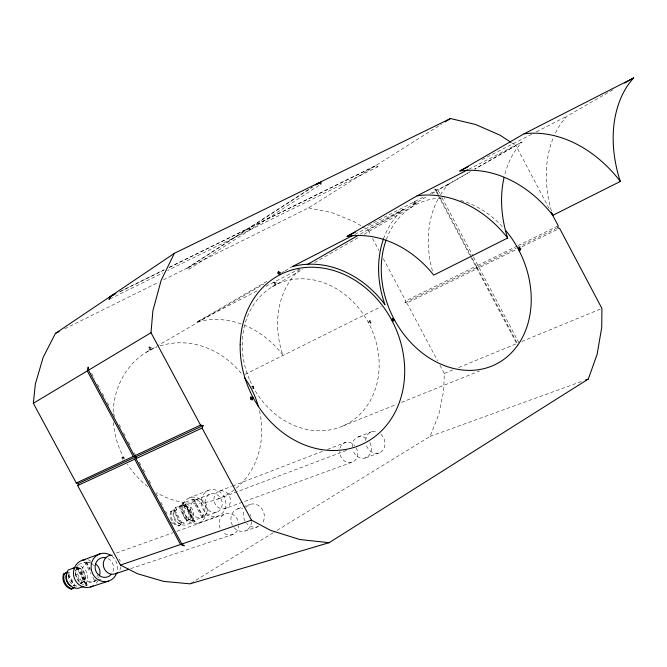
<?xml version="1.0" encoding="UTF-8"?>
<svg xmlns="http://www.w3.org/2000/svg" width="667" height="667" viewBox="0 0 667 667"><rect width="100%" height="100%" fill="white"/><g stroke="black" fill="none" stroke-linecap="round" stroke-linejoin="round"><path stroke-width="0.5" stroke-dasharray="3.33 2.5" d="M439.945 365.224L444.314 373.453L443.697 390.395L438.844 414.257L430.132 436.385L274.187 532.141M163.565 279.781L186.868 268.226L188.819 269.385L188.969 267.184L249.833 227.797L374.187 166.558L377.931 166.775L167.609 270.527M252.585 388.628L253.443 388.219L253.618 386.552L252.168 385.826M413.357 202.234L412.99 204.127L414.774 204.911L415.9 204.269L416.266 202.376L414.482 201.592L413.357 202.234L415.141 203.018L414.774 204.911M414.482 201.592L414.115 203.485L415.9 204.269M369.943 320.652L369.618 322.311L371.16 322.936L371.486 321.277L369.943 320.652L369.018 321.102L368.693 322.761L370.235 323.387L371.16 322.936M370.235 323.387L370.56 321.727L369.018 321.102M273.854 282.566L275.471 283.225L275.104 284.909L275.971 284.417L276.338 282.733L274.721 282.074L273.854 282.566L273.487 284.259L275.229 285.142M274.721 282.074L274.345 283.758L275.971 284.417M148.791 347.382L150.542 348.041L150.1 349.833L150.892 349.375L151.326 347.582L149.583 346.915L148.791 347.382L148.357 349.175L150.233 350.075M124.562 458.004L122.761 457.379L121.978 457.745L121.519 459.621L123.32 460.247M122.303 459.255L122.761 457.379M149.583 346.915L149.141 348.716L150.892 349.375M186.435 521.085L189.895 518.576A11.005 9.863 70.8 0 0 183.984 505.911L181.958 505.119L178.839 506.937L186.435 521.085L190.82 518.234A11.014 9.872 70.8 0 0 184.909 505.553L182.883 504.761L181.958 505.119M170.569 511.756L170.152 513.982A11.005 9.863 70.8 0 0 177.464 525.913L178.906 525.729L182.249 523.762L174.629 509.571L170.569 511.756L174.629 509.571M171.486 511.406L171.069 513.632A11.014 9.872 70.8 0 0 178.381 525.571L178.906 525.729M75.171 574.187L80.29 583.692L84.034 581.007A11.456 10.647 75.3 0 0 77.897 567.834L75.738 567.042M80.29 583.692L84.892 580.715A11.464 10.655 75.2 0 0 78.748 567.534L77.489 566.992M313.156 186.827L251.151 226.947L250.35 229.706L247.64 228.881L169.543 267.342M458.721 367.509L517.309 343.338L477.63 268.467L406.903 303.06L405.036 302.643L405.711 300.809L476.355 266.075L471.994 257.837M183.667 505.519L182.5 503.352L192.363 499.525L194.38 499.35A11.181 9.972 70.6 0 1 203.26 515.899L201.984 517.459L192.029 521.085L191.029 518.626A8.838 7.912 70.7 0 0 183.992 505.528L180.89 506.587L188.061 519.952L190.862 518.918M188.061 519.952L188.227 519.651A8.813 7.896 70.8 0 0 181.216 506.603L180.89 506.587M195.097 521.536L193.964 521.544L184.851 504.56L185.443 503.56L195.097 521.536L184.917 525.162A11.047 9.888 70.7 0 1 175.254 519.268A11.047 9.888 70.7 0 1 175.471 507.579L185.443 503.56M185.318 504.377L185.118 504.752A11.181 9.972 70.6 0 0 194.03 521.361L185.318 504.377L184.851 504.56M175.638 507.345L176.647 509.821A8.838 7.912 70.7 0 0 183.692 522.945L185.193 525.129M74.421 568.693L82.083 582.249A9.171 8.521 75.2 0 0 75.838 568.851M81.908 582.566L84.651 581.382A9.205 8.546 75.1 0 0 77.322 567.784L76.972 567.784M77.305 566.625L87.377 585.309L86.16 585.343L76.647 567.692L77.122 566.867M77.08 567.534L76.847 567.934A11.639 10.772 74.8 0 0 86.16 585.192L86.602 585.192L77.08 567.534L76.647 567.692M517.133 246.023L477.88 265.324L476.438 267.634L477.63 268.467M192.029 521.085L192.196 520.86A11.047 9.888 70.7 0 0 192.379 509.221A11.047 9.888 70.7 0 0 182.775 503.318L182.5 503.352M84.476 581.699L85.684 583.95L94.831 580.899L95.915 579.681M85.684 583.95L85.868 583.708A11.506 10.68 75.1 0 0 86.568 572.136A11.506 10.68 75.1 0 0 77.397 565.508M612.89 89.828L566.867 116.25L564.315 119.168A107.245 79.531 64.2 0 0 554.769 134.484M468.684 169.343L522.153 141.913L519.626 144.764A103.527 78.322 64.2 0 0 504.494 175.613M470.235 171.711L448.758 184.042L446.29 186.777A97.424 76.096 64.2 0 0 439.912 195.706M354.811 234.4L403.518 209.288L402.993 209.713A92.304 73.662 64.2 0 0 383.583 238.711M186.868 268.226L247.64 228.881M168.918 267.434L248.949 228.031L311.747 187.377M188.819 269.385L320.894 184.225M188.969 267.184L308.521 207.887L374.187 166.558M251.151 226.947L375.604 165.666L441.679 124.079M190.904 583.283L273.303 532.683M177.989 526.063L182.249 523.762M74.054 568.209L76.588 566.733M178.839 506.937L182.883 504.761M241.162 323.954A88.136 76.988 64.6 0 0 197.574 321.844L197.007 322.011L268.034 280.732M281.524 272.895L284.217 271.327M285.117 270.81L292.313 266.625M146.348 352.251L264.099 283.934M360.322 234.117L403.518 209.288M362.323 226.647L368.217 230.257L427.58 196.181M432.083 193.597L436.577 191.02L439.486 196.507M437.66 194.464L434.751 188.978L438.044 190.17L470.243 171.694M549.108 208.471L515.849 145.514L474.712 169.126L522.153 141.913M272.211 286.835L302.843 269.293M314.557 262.59L359.613 236.793M364.124 234.217L412.781 206.361M197.007 322.011L257.679 290.587M265.958 286.301L299.058 269.16M368.351 225.429L423.803 196.89M430.273 193.555L448.758 184.042M482.008 159.68L531.816 134.192M536.426 131.824L566.867 116.25M244.964 374.379L381.274 306.578M64.749 328.789L158.904 282.099M109.972 298.958L162.965 272.82M120.527 291.262L164.265 269.726M119.335 292.063L163.965 270.085M518.067 245.564L558.262 225.805M405.036 302.643L516.458 248.007M517.392 247.549L556.645 228.297M476.355 266.075L476.438 267.634L479.148 267.725L516.575 249.416M522.186 246.673L557.745 229.281M253.618 386.552L252.751 386.96L251.301 386.243M444.314 373.453L453.919 369.485M521.744 341.512L601.917 308.437M342.596 426.105L396.598 404.377M401.417 402.434L479.523 371.002M188.994 497.991L208.337 490.42M195.981 499.6L210.597 493.955M358.187 436.927L371.669 431.716M219.835 490.937L231.466 486.451M232.433 486.076L323.537 450.925M327.414 449.433L345.823 442.329M176.805 509.521L173.879 510.88A8.813 7.896 70.8 0 0 180.907 523.97L184.025 522.953M217.901 498.999L347.357 450.067M189.753 519.126L190.679 518.784M224.579 508.729A9.221 8.146 70.3 0 0 227.847 493.713A9.221 8.146 70.3 0 0 214.132 497.073A9.221 8.146 70.3 0 0 224.579 508.729L351.376 462.464M216.725 512.131A9.588 8.496 70.4 0 1 205.119 500.842A9.588 8.496 70.4 0 1 219.076 496.173A9.588 8.496 70.4 0 1 216.725 512.131L202.001 517.492A9.438 8.404 70.5 0 1 190.554 506.395A9.438 8.404 70.5 0 1 204.36 501.767A9.438 8.404 70.5 0 1 202.001 517.492L192.363 499.525M365.424 457.954L379.006 453.001M193.964 521.544L194.447 521.377M430.132 436.385L581.491 381.507M78.464 564.549L84.784 562.256L86.868 562.081A11.639 10.772 74.8 0 1 90.82 563.215M87.819 562.765L90.687 561.731M237.56 508.904L250.108 504.385M198.241 523.136A13.415 11.964 70.6 0 0 202.018 500.9A13.415 11.964 70.6 0 0 182.224 507.045A13.415 11.964 70.6 0 0 198.241 523.136L217.792 516.108A13.699 12.139 70.4 0 0 221.569 493.422A13.699 12.139 70.4 0 0 201.492 499.65A13.699 12.139 70.4 0 0 217.792 516.108M116.341 553.043L173.003 532.691M176.913 531.291L224.779 514.099M67.025 573.011L69.376 572.419A9.205 8.546 75.1 0 0 76.73 586.06L77.08 586.06M83.875 581.582L84.726 581.291M130.699 568.617L233.258 534.317A10.972 9.688 71.9 0 0 238.778 525.829M93.989 581.432L96.89 580.465M97.857 580.14L102.685 578.531M234.075 527.672A11.664 10.255 71.8 0 0 245.014 531.015L257.695 526.78M86.16 585.343L86.602 585.192M84.651 586.21L87.377 585.309M308.521 207.887L331.566 212.556L353.91 221.494L361.481 226.13M121.978 457.745L123.779 458.371M375.604 165.666L377.931 166.775M252.001 387.502L253.443 388.219M511.706 142.813L515.849 145.514M434.751 188.978L436.577 191.02M248.949 228.031L250.35 229.706L249.833 227.797M86.427 562.081L90.228 569.118M85.993 562.239L90.262 570.152M84.784 562.256L91.004 573.795M92.913 577.347L94.831 580.899M75.079 572.161L81.149 583.408M68.601 573.67L75.146 585.801M68.226 574.837L74.295 586.093M67.967 574.746L74.062 586.043M193.964 499.341L203.051 516.275M193.488 499.525L202.576 516.45M179.765 506.578L187.369 520.744M173.712 509.922L181.324 524.095M91.596 373.337L94.547 378.823M97.49 384.317L100.442 389.803M102.41 393.463L105.353 398.949M107.32 402.61L109.78 407.187M113.223 413.59L115.674 418.167M119.118 424.571L120.594 427.314M123.545 432.8L125.504 436.46M128.456 441.954L130.424 445.614M134.35 452.926L135.334 454.761M139.253 462.056L140.729 464.791M143.172 469.343L144.639 472.078M149.041 480.273L151.492 484.834M155.895 493.03L157.854 496.673M160.789 502.143L163.723 507.604M165.683 511.247L167.15 513.982M171.561 522.178L172.536 524.004M438.044 190.17L439.995 193.839M441.938 197.507L473.02 256.161M473.503 257.078L477.88 265.324M479.148 267.725L518.876 342.696M439.97 197.424L471.511 256.92M438.144 195.381L518.017 346.081M368.217 230.257L370.652 234.834M372.595 238.503L378.931 250.417M383.308 258.663L405.711 300.809M406.903 303.06L437.51 360.655M233.242 534.317A10.972 9.688 71.9 0 1 223.453 532.708M220.135 528.172A10.972 9.688 71.9 0 1 225.938 513.682A10.972 9.688 71.9 0 1 238.636 523.003M356.186 447.832A10.464 8.838 69.3 0 1 351.342 462.473A10.464 8.838 69.3 0 1 339.528 451.751M339.928 448.274A10.464 8.838 69.3 0 1 354.661 445.614M119.043 558.971A9.613 8.821 74.1 0 1 120.277 561.139M120.935 566.85A9.613 8.821 74.1 0 1 117.876 572.336M92.029 563.923A11.639 10.772 74.8 0 1 94.164 565.791M97.265 575.171A11.639 10.772 74.8 0 1 97.057 576.596M111.989 556.253A14.282 13.14 74.3 0 1 117.292 570.81M108.029 558.504A9.997 9.196 74.3 0 1 112.606 572.303M96.031 580.407A9.83 9.088 74.7 0 1 82.283 575.037A9.83 9.088 74.7 0 1 90.053 562.339M99.033 576.88A9.83 9.088 74.7 0 1 98.449 577.914M87.761 559.871A13.965 12.923 74.8 0 1 90.412 560.572M97.807 580.915A13.965 12.923 74.8 0 1 96.24 583.216M551.384 210.797A107.245 79.531 64.2 0 1 553.618 137.06M432.424 270.835A97.424 76.096 64.2 0 1 439.044 197.19M369.826 442.605A11.122 9.355 69.2 0 1 365.941 457.762A11.122 9.355 69.2 0 1 352.676 449.7M352.209 446.965A11.122 9.355 69.2 0 1 357.087 437.377A11.122 9.355 69.2 0 1 367.35 439.353M380.915 434.184A11.264 9.421 69.1 0 1 381.082 451.951A11.264 9.421 69.1 0 1 366.141 444.631M365.649 440.478A11.264 9.421 69.1 0 1 377.63 432.033M258.888 526.271A11.823 10.347 71.6 0 1 246.623 523.387M244.956 520.969A11.823 10.347 71.6 0 1 244.414 509.688M245.848 507.362A11.823 10.347 71.6 0 1 260.63 507.279A11.823 10.347 71.6 0 1 261.931 523.77M251.642 521.661A11.664 10.255 71.8 0 1 245.014 531.015M232.424 525.288A11.664 10.255 71.8 0 1 232.541 512.956A11.664 10.255 71.8 0 1 242.696 508.696M250.108 514.649A11.664 10.255 71.8 0 1 250.725 515.966M300.05 269.235A83.942 69.835 64.2 0 0 282.558 354.002L283.066 355.419L281.716 353.635A88.136 76.988 64.6 0 0 244.714 325.313M234.384 489.72A81.899 72.503 64.6 0 1 156.803 492.738M147.724 486.56A81.899 72.503 64.6 0 1 127.472 464.199M124.345 458.913A81.899 72.503 64.6 0 1 113.29 421.527M113.148 412.123A81.899 72.503 64.6 0 1 149.65 350.367L153.051 348.683A81.899 72.503 64.6 0 1 156.553 347.199M160.122 345.931A81.899 72.503 64.6 0 1 242.58 375.121M259.446 410.73A81.899 72.503 64.6 0 1 235.868 488.536M386.36 239.378A89.278 71.236 64.2 0 1 445.131 198.132M460.614 200.459A89.278 71.236 64.2 0 1 503.06 227.439M249.35 379.298L247.807 375.413A78.147 66.008 64.2 0 1 317.425 280.799A78.147 66.008 64.2 0 1 367.05 405.819A78.147 66.008 64.2 0 1 249.35 379.298"/><path stroke-width="1" d="M510.88 142.271L500.125 135.243L475.646 124.504L450.492 118.534L321.019 181.741L320.894 184.225L318.718 182.858L174.379 253.318L111.222 295.848L109.038 299.416L110.038 296.64L113.757 294.814M203.118 425.579L78.598 483.383L77.655 485.559L120.469 565.082L180.549 544.489L184.284 545.864L181.849 544.039L135.96 458.621L202.101 428.064L203.118 425.579L200.525 425.112L151.009 332.716L152.885 310.73L161.106 280.44L174.379 253.318M392.538 321.602L392.696 319.735L393.83 319.193L393.663 321.06L392.046 320.185L392.204 318.317L393.83 319.193M78.598 483.383L76.28 483.016L33.35 403.277L35.343 384.05L43.138 357.429L55.428 333.417L110.038 296.64M519.251 250.834L519.56 248.974M135.96 458.621L136.318 456.587L134.492 455.886L88.469 370.227L88.219 367.05L87.294 370.927L133.25 456.461L136.318 456.587L134.717 459.196L77.655 485.559M251.592 399.7L251.901 398.274L250.559 397.774M63.44 574.212L67.667 571.936L63.44 574.212L62.956 576.563A11.456 10.647 75.3 0 0 70.602 588.928L72.011 588.803L74.896 587.093M64.274 573.912L63.79 576.263A11.464 10.655 75.2 0 0 71.444 588.644L72.011 588.803M120.469 565.082L137.427 573.712L163.598 581.382L190.012 583.825L329.139 542.688L588.327 379.023L597.14 354.26L601.717 327.489L601.917 308.437L559.613 228.364L557.579 227.839L558.262 225.805L551.034 212.123M67.025 573.011L66.842 573.32A9.171 8.521 75.2 0 0 71.044 586.043M633.65 77.914L631.057 80.932A112.79 81.132 64.2 0 0 619.118 177.622L620.335 181.432L552.793 215.341L550.45 212.373A114.124 90.053 64.5 0 0 464.082 170.535L459.863 171.01L524.054 133.8L633.65 77.914L624.629 83.1M315.233 185.118L318.718 182.858M316.65 184.559L321.019 181.741M445.206 121.861L450.492 118.534M33.35 403.277L87.294 370.927M88.469 370.227L151.009 332.716M71.161 589.086L74.045 587.385M73.212 568.509L74.896 567.534M504.044 177.497A103.527 78.322 64.2 0 0 506.561 234.501L507.654 238.011L433.717 275.129L431.557 272.461A103.068 85.159 64.6 0 0 351.059 235.86L347.098 236.376L417.058 195.823L467.759 169.818M307.212 264.624L358.521 235.151M347.098 236.376L355.411 232.091M352.968 235.351L292.313 266.625L292.921 266.45A97.407 82.024 64.6 0 1 383.517 302.76L384.984 304.736L384.417 303.168A92.304 73.662 64.2 0 1 383.583 238.711M459.863 171.01L468.167 166.758M55.428 333.417L59.163 331.566M111.222 295.848L115.875 293.555M76.28 483.016L133.25 456.461M134.492 455.886L200.525 425.112M82.391 560.28L100.142 553.802M585.393 380.09L588.327 379.023M74.612 567.592L68.151 570.093A11.506 10.68 75.1 0 0 67.742 582.358A11.506 10.68 75.1 0 0 78.006 588.361L83.742 586.51M181.849 544.039L251.467 520.168L270.527 530.34L299.783 539.52L329.139 542.688M115.908 573.57L128.731 569.276M90.645 586.968L108.604 581.074M417.058 195.823L421.185 195.331A109.922 88.294 64.5 0 1 505.378 235.151L507.654 238.011M524.054 133.8L528.406 133.358A120.419 92.48 64.5 0 1 617.884 178.297L620.335 181.432M277.989 272.545L279.29 273.07M244.681 377.981L246.24 380.198A81.899 72.503 64.6 0 1 258.421 406.695M202.101 428.064L251.467 520.168M134.717 459.196L180.549 544.489M552.218 213.532L552.793 215.341M117.259 572.803A9.613 8.821 74.1 0 1 103.702 567.108A9.613 8.821 74.1 0 1 112.289 555.177M116.483 573.595A14.282 13.14 74.3 0 1 98.674 580.023A14.282 13.14 74.3 0 1 92.571 560.388A14.282 13.14 74.3 0 1 110.83 555.403M111.314 574.304A9.997 9.196 74.3 0 1 95.639 570.41A9.997 9.196 74.3 0 1 105.803 557.704M95.556 563.907A9.83 9.088 74.7 0 1 99.483 575.779M93.113 585.859A13.965 12.923 74.8 0 1 74.137 577.539A13.965 12.923 74.8 0 1 85.043 559.78M505.995 230.824A89.278 71.236 64.2 0 1 517.984 344.847A89.278 71.236 64.2 0 1 421.477 352.359A89.278 71.236 64.2 0 1 386.076 240.162M519.068 247.64L518.751 249.508L520.443 250.25L520.752 248.391L519.068 247.64M250.934 397.032L250.467 399.166L252.476 399.925L252.951 397.782L250.934 397.032M278.381 271.669L277.939 273.695L279.89 274.496L280.332 272.461L278.381 271.669M240.187 344.572A94.214 79.331 64.6 0 0 361.898 444.414A94.214 79.331 64.6 0 0 365.241 287.619A94.214 79.331 64.6 0 0 240.187 344.572"/></g></svg>
